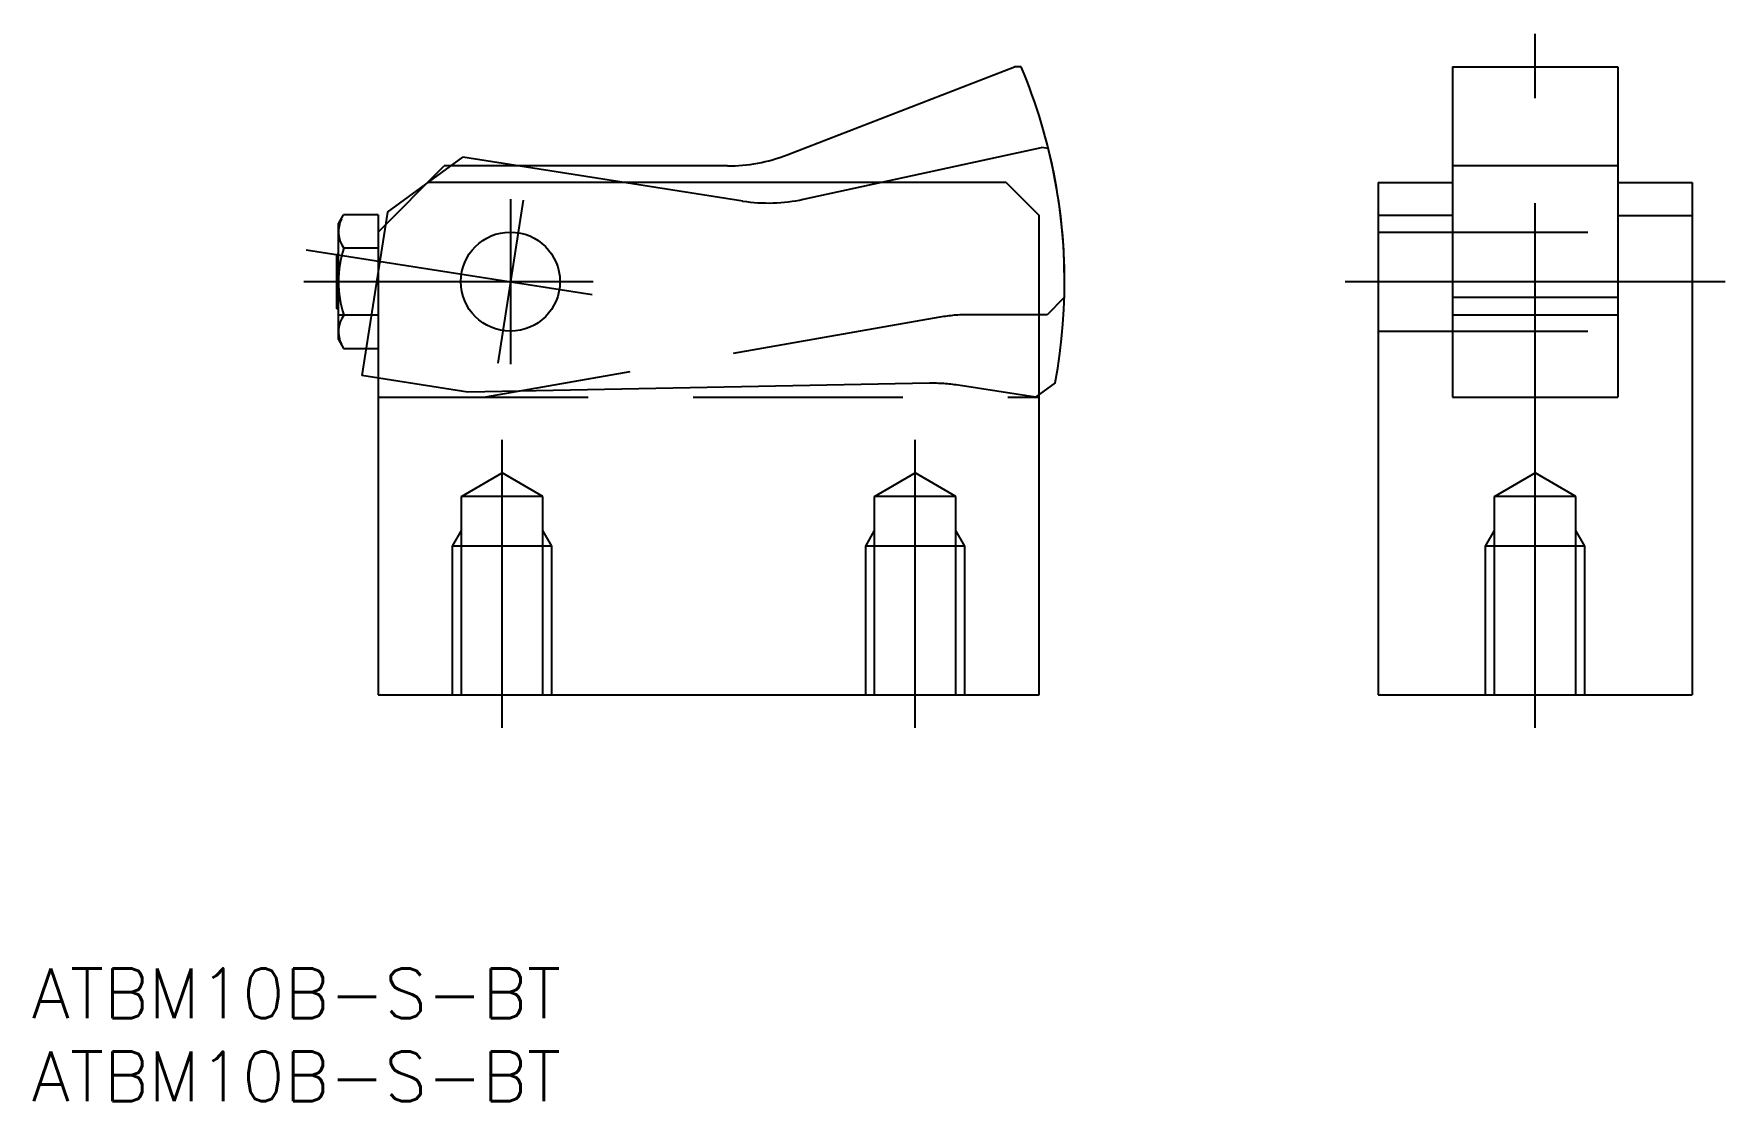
# Model space of a CAD drawing. Extents: x -29 to 74, y -50 to 15.
import ezdxf

# ---------------------------------------------------------------- set-up
doc = ezdxf.new("R2010")
doc.units = 0
for name, pattern in [('CENTER', [50.8, 31.75, -6.35, 6.35, -6.35]), ('DASHED', [19.05, 12.7, -6.35]), ('PHANTOM', [63.5, 31.75, -6.35, 6.35, -6.35, 6.35, -6.35])]:
    doc.linetypes.add(name, pattern=pattern)
doc.layers.get('0').update_dxf_attribs({"linetype": 'CONTINUOUS'})
doc.layers.add('CENTER', color=1, linetype='CENTER')
doc.styles.get("Standard").update_dxf_attribs({"font": 'txt.shx', "height": 3, "bigfont": 'bigfont.shx'})

# ---------------------------------------------------------------- blocks, each defined once
blk = doc.blocks.new('*U2')
at = {"color": 7, "linetype": 'CONTINUOUS'}
blk.add_text('ATBM10B-S-BT', height=3, dxfattribs=at).set_placement((-28.96, -44.57))
blk = doc.blocks.new('*U3')
at = {"color": 7, "linetype": 'CONTINUOUS'}
blk.add_text('ATBM10B-S-BT', height=3, dxfattribs=at).set_placement((-28.96, -49.6))

msp = doc.modelspace()

# ---------------------------------------------------------------- linework, layer by layer
at = {"color": 7, "linetype": 'CONTINUOUS'}
for p, q in [((16.74, 7.67), (30.5, 13)), ((30.9, 13), (30.5, 13)), ((57, 13), (57, -7)), ((57, 13), (67, 13)), ((67, 13), (67, -7)), ((-8, 3), (-4, 7)), ((13.13, 7), (-4, 7)), ((30, 6), (-5, 6)), ((30, 6), (32, 4)), ((52.5, 6), (52.5, -25)), ((52.5, 6), (57, 6)), ((67, 6), (71.5, 6)), ((71.5, 6), (71.5, -25)), ((-10.4, 3.5), (-10.09, 4.04)), ((-10.4, -3.5), (-10.4, 3.5)), ((-8, 4.04), (-10.09, 4.04)), ((-8, 4.04), (-8, -25)), ((32, -25), (32, 4)), ((57, 4), (52.5, 4)), ((67, 4), (71.5, 4)), ((-10.5, 1.62), (-10.4, 1.72)), ((-10.5, -1.62), (-10.5, 1.62)), ((-8, 2.02), (-10.09, 2.02)), ((33.51, -0.95), (32.47, -2)), ((67, -0.95), (57, -0.95)), ((-10.4, -1.72), (-10.5, -1.62)), ((-8, -2.02), (-10.4, -2.02)), ((32.47, -2), (32, -2)), ((57, -2), (67, -2)), ((-10.4, -3.5), (-10.09, -4.04)), ((-10.09, -4.04), (-8, -4.04)), ((57, -7), (67, -7)), ((-8, -25), (32, -25)), ((52.5, -25), (71.5, -25))]:
    msp.add_line(p, q, dxfattribs=at)
at = {"color": 3, "linetype": 'PHANTOM'}
for p, q in [((-7.44, 4.2), (-2.87, 7.53)), ((14.06, 4.88), (-2.87, 7.53)), ((17.73, 4.99), (32.14, 8.12)), ((32.54, 8.06), (32.14, 8.12)), ((-7.44, 4.2), (-8.99, -5.68)), ((0.77, 4.94), (-0.77, -4.94)), ((-12.35, 1.93), (4.94, -0.77)), ((-2.57, -6.68), (-8.99, -5.68)), ((32.96, -6.13), (31.77, -7)), ((25.35, -6.15), (-2.57, -6.68)), ((31.77, -7), (27.09, -6.27))]:
    msp.add_line(p, q, dxfattribs=at)
at = {"color": 3, "linetype": 'DASHED'}
for p, q in [((67, 7), (57, 7)), ((52.5, 3), (71.5, 3)), ((32, -2), (27.73, -2)), ((25.99, -2.15), (-1.5, -7)), ((52.5, -3), (71.5, -3)), ((-8, -7), (32, -7)), ((-2.96, -13), (-0.5, -11.58)), ((1.96, -13), (-0.5, -11.58)), ((22.04, -13), (24.5, -11.58)), ((26.96, -13), (24.5, -11.58)), ((59.54, -13), (62, -11.58)), ((64.46, -13), (62, -11.58)), ((-2.96, -25), (-2.96, -13)), ((1.96, -13), (-2.96, -13)), ((1.96, -25), (1.96, -13)), ((22.04, -25), (22.04, -13)), ((26.96, -13), (22.04, -13)), ((26.96, -25), (26.96, -13)), ((59.54, -25), (59.54, -13)), ((64.46, -13), (59.54, -13)), ((64.46, -25), (64.46, -13)), ((-3.5, -16), (-2.96, -15.06)), ((21.5, -16), (22.04, -15.06)), ((59, -16), (59.54, -15.06)), ((-3.5, -25), (-3.5, -16)), ((2.5, -16), (-3.5, -16)), ((2.5, -25), (2.5, -16)), ((21.5, -25), (21.5, -16)), ((27.5, -16), (21.5, -16)), ((27.5, -25), (27.5, -16)), ((59, -25), (59, -16)), ((65, -16), (59, -16)), ((65, -25), (65, -16))]:
    msp.add_line(p, q, dxfattribs=at)
at = {"color": 3, "linetype": 'CONTINUOUS'}
for p, q in [((2.5, -16), (1.96, -15.06)), ((27.5, -16), (26.96, -15.06)), ((65, -16), (64.46, -15.06))]:
    msp.add_line(p, q, dxfattribs=at)
at = {"color": 7, "linetype": 'CONTINUOUS'}
msp.add_circle((0, 0), 3, dxfattribs=at)
for centre, radius, start, end in [((0, 0), 33.53, 358.3696, 22.815), ((13.13, 17), 10, 270, 291.1613), ((-8.61, 3.03), 1.79, 154.3842, 214.3842), ((-3.71, 0), 6.69, 162.412, 197.588), ((-8.61, -3.03), 1.79, 145.6158, 205.6158)]:
    msp.add_arc(centre, radius, start, end, dxfattribs=at)
at = {"color": 3, "linetype": 'PHANTOM'}
for centre, radius, start, end in [((0, 0), 33.53, 349.4675, 13.9129), ((15.6, 14.76), 10, 261.0979, 282.2591), ((25.54, -16.15), 10, 81.0979, 91.0979)]:
    msp.add_arc(centre, radius, start, end, dxfattribs=at)
at = {"color": 3, "linetype": 'DASHED'}
msp.add_arc((27.73, -12), 10, 90, 100, dxfattribs=at)
at = {"layer": 'CENTER', "color": 1, "linetype": 'CENTER'}
for p, q in [((62, -27), (62, 15)), ((0, 5), (0, -5)), ((50.5, 0), (73.5, 0)), ((-12.5, 0), (5, 0)), ((-0.5, -27), (-0.5, -9.58)), ((24.5, -27), (24.5, -9.58))]:
    msp.add_line(p, q, dxfattribs=at)

# ---------------------------------------------------------------- block references
at = {"color": 7, "linetype": 'CONTINUOUS'}
for name in ['*U2', '*U3']:
    msp.add_blockref(name, (0, 0), dxfattribs=at)

doc.saveas('drawing.dxf')
